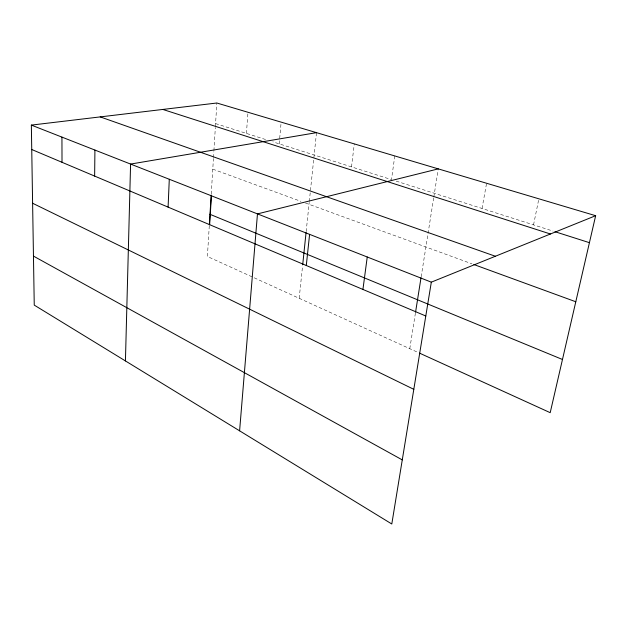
<?xml version="1.0" encoding="UTF-8"?>
<svg xmlns="http://www.w3.org/2000/svg" width="627" height="627" viewBox="0 0 627 627"><rect width="100%" height="100%" fill="white"/><g stroke="black" fill="none" stroke-linecap="round" stroke-linejoin="round"><path stroke-width="0.47" stroke-dasharray="3.13 2.35" d="M209.285 225.798L207.396 256.474L418.632 352.727M211.236 194.127L213.431 158.49M213.493 157.518L213.846 151.703M213.909 150.731L215.343 127.469M215.398 126.497L216.848 103.008M246.411 133.41L247.986 112.272M279.203 143.857L281.139 122.14M299.189 298.295L302.614 265.519M306.164 231.567L309.213 202.372M309.315 201.408L316.502 132.658M351.512 166.892L354.294 143.896M394.783 155.943L391.491 179.628L272.823 141.827M409.776 348.69L415.395 313.21M421.179 276.75L433.641 198.085M433.79 197.129L438.273 168.882M482.03 208.462L486.576 183.256M533.538 224.874L538.859 198.814M215.578 123.59L266.451 139.79M396.154 181.109L553.1 231.104M212.772 169.149L300.936 201.353M305.42 202.999L472.037 263.857"/><path stroke-width="0.94" d="M94.638 176.085L94.92 150.065M125.431 360.933L130.588 164.07L316.502 132.658M168.091 207.122L169.29 179.267M209.347 224.842L211.174 195.083M209.645 224.678L211.424 195.812M239.6 430.82L257.47 213.893L438.273 168.882M302.716 264.555L306.062 232.539M306.289 265.511L309.597 234.365M362.931 289.439L367.242 256.999M415.552 312.246L421.023 277.706M595.65 215.704L431.321 282.158L391.797 523.992L34.25 305.114L31.35 125.102L216.848 103.008L595.65 215.704L550.2 412.676L419.518 353.126M554.958 231.7L589.427 242.673M162.832 109.443L550.428 233.996M100.226 116.896L495.385 256.255M473.847 264.523L575.79 301.759M31.35 125.102L431.321 282.158M209.99 214.301L562.474 359.483M31.742 149.508L425.796 316M32.604 203.25L413.812 389.328M33.458 256.098L402.275 459.889M61.94 137.109L62.018 162.299"/></g></svg>
